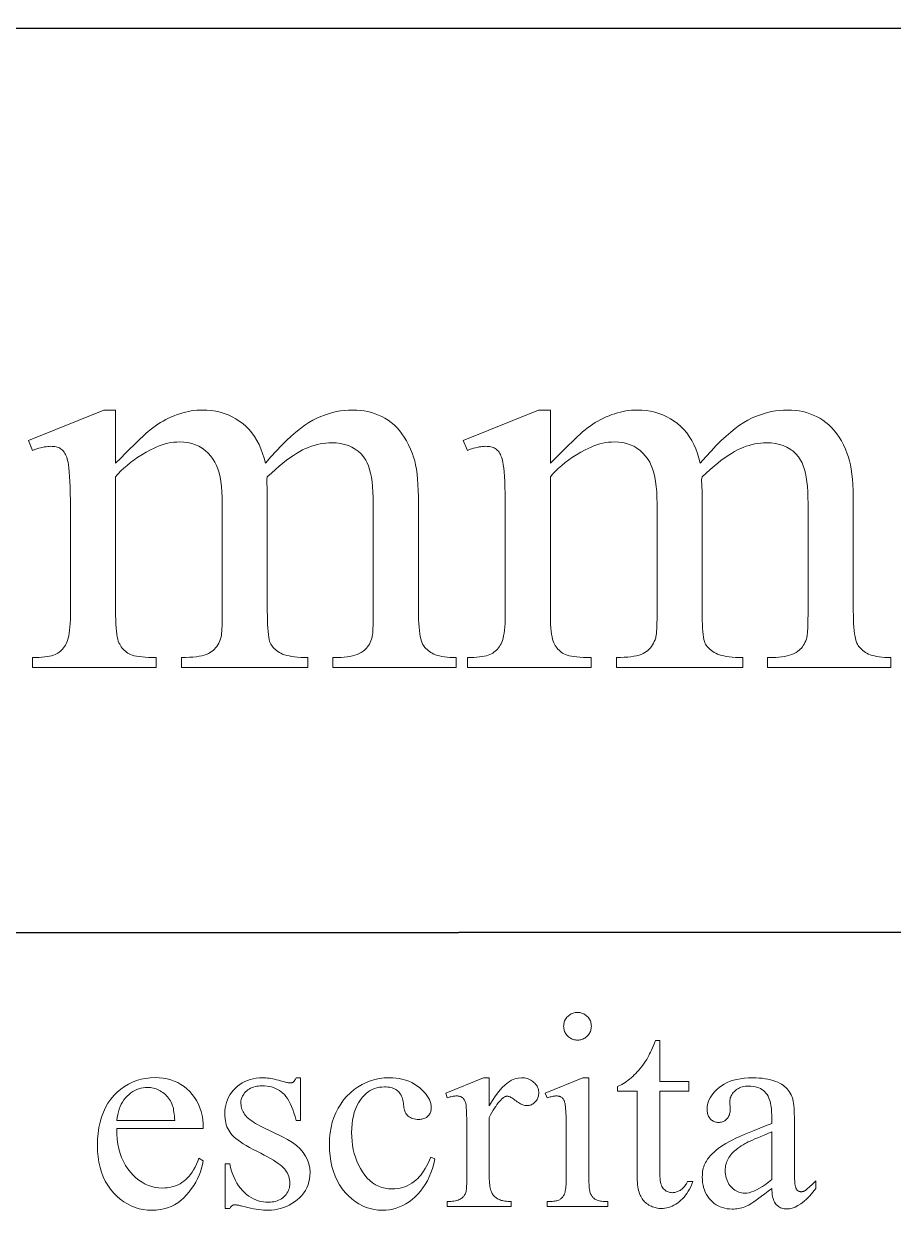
# Model space of a CAD drawing. Extents: x 0 to 297, y 0 to 210.
# Drawn here: x 216.27 to 223.16, y 10.66 to 20.07 of the extents above; entities that cross this region are included whole.
import ezdxf

# ---------------------------------------------------------------- set-up
doc = ezdxf.new("R2010")
doc.units = 0

msp = doc.modelspace()

# ---------------------------------------------------------------- linework, layer by layer
at = {"color": 7, "lineweight": 35}
for p, q in [((162, 20), (286.882111, 20.066713)), ((162, 12.832358), (286.882111, 12.899072))]:
    msp.add_line(p, q, dxfattribs=at)
at = {"color": 7, "lineweight": 13}
for points in [[(216.996445, 16.583092), (217.037933, 16.624512), (217.075867, 16.662256), (217.11026, 16.696321), (217.141098, 16.726711), (217.168396, 16.753424), (217.192139, 16.776459), (217.212341, 16.795818), (217.229004, 16.811499), (217.242111, 16.823503), (217.251663, 16.831831), (217.271286, 16.8479), (217.291199, 16.863235), (217.311432, 16.877836), (217.331955, 16.891701), (217.352783, 16.904829), (217.373917, 16.917223), (217.395355, 16.928881), (217.417084, 16.939804), (217.439133, 16.949991), (217.461472, 16.959444), (217.483948, 16.968075), (217.506378, 16.975796), (217.528763, 16.982609), (217.551102, 16.988514), (217.57341, 16.993511), (217.595657, 16.997599), (217.617874, 17.000778), (217.640045, 17.003048), (217.66217, 17.004412), (217.68425, 17.004866), (217.720947, 17.003784), (217.756592, 17.00054), (217.791199, 16.995132), (217.824768, 16.987562), (217.857285, 16.977829), (217.888779, 16.965933), (217.919235, 16.951874), (217.948654, 16.935652), (217.977036, 16.917267), (218.004364, 16.896719), (218.030304, 16.874115), (218.054459, 16.849566), (218.076843, 16.823071), (218.097458, 16.794628), (218.116302, 16.764238), (218.133362, 16.731903), (218.148666, 16.69762), (218.162186, 16.66139), (218.17392, 16.623215), (218.183899, 16.583092), (218.227753, 16.633219), (218.270233, 16.679775), (218.31134, 16.722765), (218.351044, 16.762184), (218.389374, 16.798035), (218.426315, 16.830317), (218.461884, 16.85903), (218.496048, 16.884174), (218.528839, 16.905748), (218.560242, 16.923756), (218.591049, 16.939167), (218.622025, 16.952955), (218.653168, 16.965122), (218.684479, 16.975666), (218.715973, 16.984589), (218.74765, 16.991888), (218.77948, 16.997566), (218.811493, 17.001621), (218.843674, 17.004055), (218.876038, 17.004866), (218.907257, 17.004055), (218.937775, 17.001621), (218.96756, 16.997566), (218.996643, 16.991888), (219.025009, 16.984589), (219.052658, 16.975666), (219.079605, 16.965122), (219.105835, 16.952955), (219.131348, 16.939167), (219.156143, 16.923756), (219.180069, 16.906506), (219.202988, 16.887201), (219.224884, 16.865843), (219.245773, 16.842428), (219.26564, 16.816959), (219.284485, 16.789436), (219.302322, 16.759859), (219.319138, 16.728226), (219.33493, 16.694538), (219.349716, 16.658794), (219.358765, 16.632277), (219.366852, 16.602905), (219.373993, 16.570677), (219.380173, 16.535595), (219.385406, 16.497656), (219.389694, 16.456863), (219.393021, 16.413216), (219.395401, 16.366711), (219.396835, 16.317352), (219.397308, 16.265141), (219.397308, 15.412941), (219.397583, 15.376906), (219.398438, 15.343207), (219.399841, 15.311845), (219.40181, 15.282818), (219.404327, 15.256127), (219.407425, 15.231772), (219.411087, 15.209754), (219.415298, 15.190071), (219.420074, 15.172725), (219.425415, 15.157714), (219.430115, 15.148337), (219.435547, 15.139242), (219.441711, 15.130428), (219.448608, 15.121896), (219.456238, 15.113644), (219.464615, 15.105673), (219.473724, 15.097984), (219.483566, 15.090576), (219.494141, 15.083449), (219.505447, 15.076603), (219.517868, 15.070233), (219.531754, 15.064534), (219.547104, 15.059505), (219.563934, 15.055147), (219.582245, 15.051459), (219.602005, 15.048442), (219.623245, 15.046095), (219.645966, 15.044418), (219.670135, 15.043413), (219.695786, 15.043077), (219.695786, 14.965212), (218.71814, 14.965212), (218.71814, 15.043077), (218.759232, 15.043077), (218.784195, 15.043575), (218.808029, 15.045068), (218.83075, 15.047555), (218.852325, 15.051038), (218.872787, 15.055514), (218.89212, 15.060987), (218.910339, 15.067454), (218.927429, 15.074916), (218.94339, 15.083373), (218.958221, 15.092825), (218.967896, 15.100158), (218.977005, 15.108312), (218.98555, 15.117289), (218.99353, 15.127087), (219.000946, 15.137707), (219.007797, 15.149148), (219.014099, 15.161412), (219.019836, 15.174499), (219.024994, 15.188406), (219.029602, 15.203135), (219.03125, 15.211852), (219.032715, 15.223294), (219.034012, 15.237461), (219.035141, 15.254354), (219.036102, 15.273972), (219.036865, 15.296315), (219.037476, 15.321383), (219.037903, 15.349177), (219.038177, 15.379696), (219.038254, 15.412941), (219.038254, 16.265141), (219.037674, 16.312162), (219.035919, 16.356329), (219.033005, 16.397642), (219.028915, 16.436098), (219.023651, 16.471701), (219.017242, 16.504448), (219.009644, 16.53434), (219.000885, 16.561377), (218.990952, 16.585558), (218.979858, 16.606884), (218.961975, 16.633186), (218.942047, 16.656719), (218.92009, 16.677483), (218.896103, 16.695478), (218.870087, 16.710705), (218.842041, 16.723164), (218.811951, 16.732855), (218.779831, 16.739775), (218.745682, 16.743929), (218.709488, 16.745312), (218.686554, 16.74474), (218.663589, 16.743019), (218.64061, 16.740154), (218.617615, 16.736141), (218.594589, 16.730984), (218.571533, 16.724678), (218.548462, 16.717226), (218.525375, 16.70863), (218.502274, 16.698885), (218.479141, 16.687994), (218.455505, 16.675547), (218.430908, 16.661131), (218.405334, 16.644747), (218.378769, 16.626394), (218.351257, 16.606073), (218.322754, 16.583784), (218.293289, 16.559526), (218.262848, 16.5333), (218.23143, 16.505108), (218.199036, 16.474945), (218.194702, 16.451153), (218.199036, 16.358147), (218.199036, 15.412941), (218.199265, 15.373814), (218.199951, 15.337757), (218.20108, 15.304772), (218.202667, 15.274858), (218.204712, 15.248016), (218.207214, 15.224246), (218.210159, 15.203547), (218.213562, 15.185919), (218.217438, 15.171362), (218.221741, 15.159877), (218.226685, 15.150089), (218.232437, 15.140626), (218.238968, 15.131488), (218.246323, 15.122674), (218.254456, 15.114184), (218.263397, 15.106019), (218.273148, 15.098179), (218.283691, 15.090662), (218.295044, 15.08347), (218.30719, 15.076603), (218.320618, 15.070233), (218.335815, 15.064534), (218.352798, 15.059505), (218.371552, 15.055147), (218.392075, 15.051459), (218.414383, 15.048442), (218.438446, 15.046095), (218.464294, 15.044418), (218.491913, 15.043413), (218.521317, 15.043077), (218.521317, 14.965212), (217.519867, 14.965212), (217.519867, 15.043077), (217.551727, 15.043468), (217.581512, 15.044635), (217.609253, 15.046581), (217.634949, 15.049307), (217.658569, 15.052811), (217.680145, 15.057094), (217.699661, 15.062155), (217.717133, 15.067995), (217.732544, 15.074614), (217.745895, 15.08201), (217.757843, 15.090187), (217.769043, 15.099141), (217.77948, 15.108874), (217.789154, 15.119387), (217.79808, 15.130677), (217.806244, 15.142746), (217.81366, 15.155594), (217.820313, 15.169221), (217.826202, 15.183626), (217.831329, 15.19881), (217.833389, 15.207569), (217.835236, 15.219141), (217.836853, 15.233524), (217.838257, 15.25072), (217.839447, 15.270727), (217.840424, 15.293547), (217.841171, 15.319178), (217.841721, 15.34762), (217.842041, 15.378875), (217.842148, 15.412941), (217.842148, 16.265141), (217.841431, 16.312227), (217.839294, 16.356588), (217.835724, 16.398226), (217.830734, 16.437138), (217.82431, 16.473324), (217.816452, 16.506783), (217.807175, 16.537519), (217.796463, 16.565529), (217.784332, 16.590815), (217.770767, 16.613373), (217.750977, 16.639675), (217.729675, 16.663208), (217.706863, 16.683971), (217.682526, 16.701967), (217.656677, 16.717194), (217.629318, 16.729652), (217.600433, 16.739344), (217.570053, 16.746265), (217.538147, 16.750418), (217.50473, 16.751801), (217.4814, 16.751175), (217.458099, 16.749292), (217.434845, 16.746157), (217.411636, 16.741766), (217.388474, 16.73612), (217.365356, 16.729221), (217.34227, 16.721066), (217.319244, 16.711657), (217.296249, 16.700994), (217.2733, 16.689075), (217.23822, 16.669804), (217.204773, 16.650057), (217.172974, 16.629833), (217.142822, 16.609135), (217.114319, 16.587959), (217.087463, 16.566307), (217.062241, 16.544182), (217.038666, 16.521578), (217.016724, 16.498499), (216.996445, 16.474945), (216.996445, 15.412941), (216.996704, 15.37537), (216.997528, 15.340526), (216.998871, 15.308406), (217.000763, 15.279012), (217.003204, 15.252342), (217.00618, 15.228398), (217.009689, 15.20718), (217.013748, 15.188687), (217.018341, 15.172919), (217.023483, 15.159877), (217.029144, 15.148489), (217.035339, 15.137685), (217.042038, 15.127465), (217.049255, 15.117829), (217.057007, 15.108777), (217.065262, 15.100309), (217.074051, 15.092425), (217.083344, 15.085125), (217.09317, 15.078409), (217.1035, 15.072277), (217.115204, 15.06673), (217.129074, 15.061766), (217.145126, 15.057385), (217.163376, 15.05359), (217.183807, 15.050378), (217.206421, 15.04775), (217.231216, 15.045706), (217.258194, 15.044246), (217.287369, 15.043369), (217.318726, 15.043077), (217.318726, 14.965212), (216.338898, 14.965212), (216.338898, 15.043077), (216.365341, 15.043369), (216.390121, 15.044246), (216.413269, 15.045706), (216.434769, 15.04775), (216.45462, 15.050378), (216.472839, 15.05359), (216.48941, 15.057385), (216.504333, 15.061766), (216.517609, 15.06673), (216.529251, 15.072277), (216.539795, 15.078464), (216.549835, 15.085341), (216.559357, 15.092912), (216.568359, 15.101174), (216.576828, 15.110129), (216.584793, 15.119776), (216.592224, 15.130115), (216.599152, 15.141146), (216.60556, 15.152868), (216.611435, 15.165284), (216.616776, 15.179246), (216.621552, 15.195608), (216.625778, 15.214372), (216.629425, 15.235537), (216.632523, 15.259102), (216.635056, 15.285068), (216.637024, 15.313435), (216.638428, 15.344202), (216.639282, 15.377371), (216.639557, 15.412941), (216.639557, 16.16997), (216.639359, 16.232977), (216.638779, 16.291355), (216.637802, 16.345104), (216.636444, 16.394224), (216.634689, 16.438715), (216.632553, 16.478579), (216.63002, 16.513813), (216.62709, 16.544418), (216.623779, 16.570396), (216.620087, 16.591743), (216.616882, 16.605576), (216.613342, 16.618521), (216.609451, 16.630579), (216.605209, 16.64175), (216.600616, 16.652037), (216.595688, 16.661434), (216.590408, 16.669945), (216.584793, 16.67757), (216.578827, 16.684307), (216.57251, 16.690157), (216.565781, 16.695295), (216.558578, 16.69989), (216.550903, 16.703947), (216.54274, 16.70746), (216.534119, 16.710436), (216.525009, 16.712868), (216.515427, 16.714762), (216.505371, 16.716112), (216.494827, 16.716925), (216.483826, 16.717194), (216.471466, 16.716869), (216.458649, 16.715897), (216.445343, 16.714275), (216.431564, 16.712004), (216.417313, 16.709084), (216.402588, 16.705515), (216.387375, 16.701298), (216.371704, 16.69643), (216.355545, 16.690914), (216.338898, 16.68475), (216.306458, 16.762617), (216.903442, 17.004866), (216.996445, 17.004866)], [(220.442001, 16.583092), (220.48349, 16.624512), (220.521423, 16.662256), (220.555817, 16.696321), (220.58667, 16.726711), (220.613953, 16.753424), (220.637711, 16.776459), (220.657913, 16.795818), (220.674561, 16.811499), (220.687668, 16.823503), (220.697235, 16.831831), (220.716858, 16.8479), (220.736771, 16.863235), (220.756989, 16.877836), (220.777527, 16.891701), (220.798355, 16.904829), (220.819489, 16.917223), (220.840912, 16.928881), (220.862656, 16.939804), (220.884689, 16.949991), (220.907043, 16.959444), (220.929504, 16.968075), (220.951935, 16.975796), (220.974335, 16.982609), (220.996674, 16.988514), (221.018967, 16.993511), (221.041229, 16.997599), (221.063446, 17.000778), (221.085602, 17.003048), (221.107742, 17.004412), (221.129822, 17.004866), (221.166504, 17.003784), (221.202148, 17.00054), (221.236755, 16.995132), (221.270325, 16.987562), (221.302856, 16.977829), (221.334351, 16.965933), (221.364807, 16.951874), (221.394226, 16.935652), (221.422592, 16.917267), (221.449936, 16.896719), (221.475876, 16.874115), (221.500031, 16.849566), (221.522415, 16.823071), (221.54303, 16.794628), (221.561874, 16.764238), (221.578934, 16.731903), (221.594223, 16.69762), (221.607742, 16.66139), (221.619492, 16.623215), (221.629456, 16.583092), (221.673325, 16.633219), (221.715805, 16.679775), (221.756897, 16.722765), (221.796616, 16.762184), (221.834946, 16.798035), (221.871887, 16.830317), (221.90744, 16.85903), (221.94162, 16.884174), (221.974411, 16.905748), (222.005814, 16.923756), (222.036621, 16.939167), (222.067581, 16.952955), (222.098724, 16.965122), (222.130051, 16.975666), (222.161545, 16.984589), (222.193207, 16.991888), (222.225052, 16.997566), (222.257065, 17.001621), (222.289246, 17.004055), (222.321594, 17.004866), (222.352829, 17.004055), (222.383331, 17.001621), (222.413132, 16.997566), (222.4422, 16.991888), (222.470581, 16.984589), (222.49823, 16.975666), (222.525162, 16.965122), (222.551392, 16.952955), (222.576904, 16.939167), (222.6017, 16.923756), (222.625641, 16.906506), (222.64856, 16.887201), (222.670456, 16.865843), (222.69133, 16.842428), (222.711197, 16.816959), (222.730057, 16.789436), (222.747879, 16.759859), (222.764709, 16.728226), (222.780502, 16.694538), (222.795288, 16.658794), (222.804321, 16.632277), (222.812408, 16.602905), (222.81955, 16.570677), (222.825745, 16.535595), (222.830978, 16.497656), (222.835266, 16.456863), (222.838593, 16.413216), (222.840973, 16.366711), (222.842392, 16.317352), (222.842865, 16.265141), (222.842865, 15.412941), (222.843155, 15.376906), (222.843994, 15.343207), (222.845398, 15.311845), (222.847366, 15.282818), (222.849899, 15.256127), (222.852997, 15.231772), (222.856644, 15.209754), (222.86087, 15.190071), (222.865646, 15.172725), (222.870987, 15.157714), (222.875687, 15.148337), (222.881104, 15.139242), (222.887283, 15.130428), (222.89418, 15.121896), (222.90181, 15.113644), (222.910187, 15.105673), (222.919281, 15.097984), (222.929123, 15.090576), (222.939697, 15.083449), (222.951019, 15.076603), (222.96344, 15.070233), (222.977325, 15.064534), (222.992676, 15.059505), (223.009506, 15.055147), (223.027802, 15.051459), (223.047577, 15.048442), (223.068817, 15.046095), (223.091522, 15.044418), (223.115707, 15.043413), (223.141357, 15.043077), (223.141357, 14.965212), (222.163712, 14.965212), (222.163712, 15.043077), (222.204803, 15.043077), (222.229767, 15.043575), (222.253601, 15.045068), (222.276306, 15.047555), (222.297897, 15.051038), (222.318359, 15.055514), (222.337692, 15.060987), (222.355911, 15.067454), (222.372986, 15.074916), (222.388962, 15.083373), (222.403793, 15.092825), (222.413467, 15.100158), (222.422562, 15.108312), (222.431107, 15.117289), (222.439087, 15.127087), (222.446518, 15.137707), (222.453369, 15.149148), (222.459656, 15.161412), (222.465393, 15.174499), (222.470566, 15.188406), (222.475174, 15.203135), (222.476807, 15.211852), (222.478287, 15.223294), (222.479584, 15.237461), (222.480713, 15.254354), (222.481659, 15.273972), (222.482437, 15.296315), (222.483047, 15.321383), (222.483475, 15.349177), (222.483734, 15.379696), (222.483826, 15.412941), (222.483826, 16.265141), (222.483246, 16.312162), (222.481491, 16.356329), (222.478561, 16.397642), (222.474472, 16.436098), (222.469223, 16.471701), (222.462799, 16.504448), (222.4552, 16.53434), (222.446442, 16.561377), (222.436523, 16.585558), (222.425415, 16.606884), (222.407532, 16.633186), (222.387619, 16.656719), (222.365662, 16.677483), (222.341675, 16.695478), (222.315659, 16.710705), (222.287598, 16.723164), (222.257507, 16.732855), (222.225388, 16.739775), (222.191238, 16.743929), (222.15506, 16.745312), (222.132111, 16.74474), (222.109161, 16.743019), (222.086182, 16.740154), (222.063171, 16.736141), (222.040146, 16.730984), (222.017105, 16.724678), (221.994034, 16.717226), (221.970947, 16.70863), (221.94783, 16.698885), (221.924698, 16.687994), (221.901077, 16.675547), (221.876465, 16.661131), (221.850891, 16.644747), (221.824341, 16.626394), (221.796814, 16.606073), (221.768326, 16.583784), (221.738846, 16.559526), (221.708405, 16.5333), (221.676987, 16.505108), (221.644608, 16.474945), (221.640274, 16.451153), (221.644608, 16.358147), (221.644608, 15.412941), (221.644836, 15.373814), (221.645508, 15.337757), (221.646652, 15.304772), (221.648239, 15.274858), (221.650284, 15.248016), (221.652771, 15.224246), (221.655731, 15.203547), (221.659134, 15.185919), (221.662994, 15.171362), (221.667313, 15.159877), (221.672256, 15.150089), (221.677994, 15.140626), (221.68454, 15.131488), (221.691879, 15.122674), (221.700027, 15.114184), (221.708969, 15.106019), (221.718719, 15.098179), (221.729263, 15.090662), (221.740601, 15.08347), (221.752747, 15.076603), (221.766174, 15.070233), (221.781387, 15.064534), (221.79837, 15.059505), (221.817123, 15.055147), (221.837646, 15.051459), (221.85994, 15.048442), (221.884018, 15.046095), (221.909866, 15.044418), (221.937485, 15.043413), (221.966888, 15.043077), (221.966888, 14.965212), (220.965439, 14.965212), (220.965439, 15.043077), (220.997284, 15.043468), (221.027084, 15.044635), (221.054825, 15.046581), (221.080505, 15.049307), (221.104141, 15.052811), (221.125717, 15.057094), (221.145233, 15.062155), (221.162704, 15.067995), (221.178116, 15.074614), (221.191467, 15.08201), (221.203415, 15.090187), (221.214615, 15.099141), (221.225052, 15.108874), (221.234726, 15.119387), (221.243652, 15.130677), (221.251816, 15.142746), (221.259216, 15.155594), (221.265869, 15.169221), (221.271759, 15.183626), (221.276901, 15.19881), (221.278961, 15.207569), (221.280792, 15.219141), (221.28241, 15.233524), (221.283829, 15.25072), (221.285019, 15.270727), (221.28598, 15.293547), (221.286743, 15.319178), (221.287277, 15.34762), (221.287613, 15.378875), (221.28772, 15.412941), (221.28772, 16.265141), (221.287003, 16.312227), (221.284866, 16.356588), (221.281296, 16.398226), (221.276291, 16.437138), (221.269867, 16.473324), (221.262024, 16.506783), (221.252747, 16.537519), (221.242035, 16.565529), (221.229904, 16.590815), (221.216339, 16.613373), (221.196548, 16.639675), (221.175247, 16.663208), (221.15242, 16.683971), (221.128098, 16.701967), (221.102249, 16.717194), (221.07489, 16.729652), (221.046005, 16.739344), (221.015625, 16.746265), (220.983719, 16.750418), (220.950302, 16.751801), (220.926956, 16.751175), (220.903671, 16.749292), (220.880417, 16.746157), (220.857208, 16.741766), (220.834045, 16.73612), (220.810913, 16.729221), (220.787842, 16.721066), (220.764801, 16.711657), (220.741806, 16.700994), (220.718857, 16.689075), (220.683777, 16.669804), (220.650345, 16.650057), (220.618546, 16.629833), (220.588394, 16.609135), (220.559891, 16.587959), (220.53302, 16.566307), (220.507797, 16.544182), (220.484222, 16.521578), (220.462296, 16.498499), (220.442001, 16.474945), (220.442001, 15.412941), (220.442276, 15.37537), (220.443085, 15.340526), (220.444443, 15.308406), (220.446335, 15.279012), (220.448761, 15.252342), (220.451736, 15.228398), (220.455261, 15.20718), (220.459305, 15.188687), (220.463898, 15.172919), (220.46904, 15.159877), (220.474716, 15.148489), (220.480896, 15.137685), (220.487595, 15.127465), (220.494827, 15.117829), (220.502563, 15.108777), (220.510834, 15.100309), (220.519608, 15.092425), (220.528915, 15.085125), (220.538727, 15.078409), (220.549072, 15.072277), (220.56076, 15.06673), (220.574646, 15.061766), (220.590698, 15.057385), (220.608948, 15.05359), (220.629364, 15.050378), (220.651978, 15.04775), (220.676788, 15.045706), (220.703766, 15.044246), (220.732941, 15.043369), (220.764282, 15.043077), (220.764282, 14.965212), (219.78447, 14.965212), (219.78447, 15.043077), (219.810898, 15.043369), (219.835693, 15.044246), (219.858826, 15.045706), (219.880341, 15.04775), (219.900192, 15.050378), (219.918396, 15.05359), (219.934967, 15.057385), (219.94989, 15.061766), (219.963181, 15.06673), (219.974808, 15.072277), (219.985367, 15.078464), (219.995407, 15.085341), (220.004913, 15.092912), (220.013916, 15.101174), (220.0224, 15.110129), (220.03035, 15.119776), (220.037796, 15.130115), (220.044724, 15.141146), (220.051117, 15.152868), (220.057007, 15.165284), (220.062347, 15.179246), (220.067123, 15.195608), (220.07135, 15.214372), (220.074997, 15.235537), (220.078094, 15.259102), (220.080627, 15.285068), (220.082596, 15.313435), (220.084, 15.344202), (220.084839, 15.377371), (220.085114, 15.412941), (220.085114, 16.16997), (220.08493, 16.232977), (220.084335, 16.291355), (220.083374, 16.345104), (220.082001, 16.394224), (220.080261, 16.438715), (220.07811, 16.478579), (220.075577, 16.513813), (220.072662, 16.544418), (220.069351, 16.570396), (220.065659, 16.591743), (220.062454, 16.605576), (220.058899, 16.618521), (220.055008, 16.630579), (220.050781, 16.64175), (220.046188, 16.652037), (220.04126, 16.661434), (220.03598, 16.669945), (220.03035, 16.67757), (220.024384, 16.684307), (220.018066, 16.690157), (220.011337, 16.695295), (220.004135, 16.69989), (219.99646, 16.703947), (219.988312, 16.70746), (219.979675, 16.710436), (219.970566, 16.712868), (219.960999, 16.714762), (219.950928, 16.716112), (219.940399, 16.716925), (219.929382, 16.717194), (219.917038, 16.716869), (219.904205, 16.715897), (219.890915, 16.714275), (219.877136, 16.712004), (219.862885, 16.709084), (219.848145, 16.705515), (219.832947, 16.701298), (219.817261, 16.69643), (219.801102, 16.690914), (219.78447, 16.68475), (219.752029, 16.762617), (220.348999, 17.004866), (220.442001, 17.004866)], [(220.657623, 12.229917), (220.666565, 12.229597), (220.675247, 12.228641), (220.683655, 12.227045), (220.691788, 12.224813), (220.699661, 12.221941), (220.70726, 12.218431), (220.714584, 12.214284), (220.721634, 12.209498), (220.728424, 12.204075), (220.73494, 12.198013), (220.740997, 12.191498), (220.746429, 12.184711), (220.751221, 12.177654), (220.755356, 12.170328), (220.758865, 12.16273), (220.761749, 12.154862), (220.763977, 12.146725), (220.765564, 12.138316), (220.766525, 12.129637), (220.766846, 12.120688), (220.766525, 12.111733), (220.765564, 12.103039), (220.763977, 12.094603), (220.761749, 12.086428), (220.758865, 12.07851), (220.755356, 12.070854), (220.751221, 12.063457), (220.746429, 12.056319), (220.740997, 12.04944), (220.73494, 12.042822), (220.728424, 12.036658), (220.721634, 12.031142), (220.714584, 12.026276), (220.70726, 12.022058), (220.699661, 12.018489), (220.691788, 12.01557), (220.683655, 12.013298), (220.675247, 12.011676), (220.666565, 12.010702), (220.657623, 12.010378), (220.648666, 12.010702), (220.639969, 12.011676), (220.631531, 12.013298), (220.623352, 12.01557), (220.615448, 12.018489), (220.607788, 12.022058), (220.600388, 12.026276), (220.593246, 12.031142), (220.586365, 12.036658), (220.579742, 12.042822), (220.573578, 12.04944), (220.568069, 12.056319), (220.563202, 12.063457), (220.55899, 12.070854), (220.55542, 12.07851), (220.55249, 12.086428), (220.550232, 12.094603), (220.548599, 12.103039), (220.547638, 12.111733), (220.547302, 12.120688), (220.547623, 12.129637), (220.548584, 12.138316), (220.550171, 12.146725), (220.552414, 12.154862), (220.555283, 12.16273), (220.558792, 12.170328), (220.562943, 12.177654), (220.567719, 12.184711), (220.573151, 12.191498), (220.579208, 12.198013), (220.585739, 12.204075), (220.59256, 12.209498), (220.59967, 12.214284), (220.607071, 12.218431), (220.614761, 12.221941), (220.622757, 12.224813), (220.631027, 12.227045), (220.639603, 12.228641), (220.648468, 12.229597)], [(221.308655, 12.008215), (221.308655, 11.682693), (221.5401, 11.682693), (221.5401, 11.60699), (221.308655, 11.60699), (221.308655, 10.964596), (221.308929, 10.945973), (221.309769, 10.928604), (221.311142, 10.912491), (221.31308, 10.897632), (221.315552, 10.884027), (221.318588, 10.871675), (221.322174, 10.86058), (221.326309, 10.850739), (221.330994, 10.842152), (221.336243, 10.83482), (221.341919, 10.828449), (221.3479, 10.82275), (221.354202, 10.817721), (221.360809, 10.813363), (221.367737, 10.809675), (221.374969, 10.806658), (221.382538, 10.804311), (221.390396, 10.802635), (221.39859, 10.801629), (221.407074, 10.801293), (221.414185, 10.801516), (221.421265, 10.80218), (221.428299, 10.803289), (221.435272, 10.804841), (221.44223, 10.806836), (221.449127, 10.809275), (221.455978, 10.812157), (221.462799, 10.815483), (221.469574, 10.819252), (221.476288, 10.823464), (221.482849, 10.828109), (221.48909, 10.833176), (221.495041, 10.838664), (221.500687, 10.844574), (221.506027, 10.850906), (221.511078, 10.85766), (221.515808, 10.864836), (221.520233, 10.872433), (221.524368, 10.880452), (221.528198, 10.888893), (221.570374, 10.888893), (221.5625, 10.86822), (221.553986, 10.848598), (221.544846, 10.830023), (221.53508, 10.812498), (221.524689, 10.796021), (221.513672, 10.780595), (221.502014, 10.766216), (221.489746, 10.752887), (221.476837, 10.740607), (221.463318, 10.729376), (221.449432, 10.719205), (221.435455, 10.710104), (221.421387, 10.702074), (221.407257, 10.695115), (221.393021, 10.689226), (221.378693, 10.684408), (221.364288, 10.680661), (221.349792, 10.677984), (221.33522, 10.676378), (221.320557, 10.675843), (221.310638, 10.676119), (221.300751, 10.676947), (221.290894, 10.678325), (221.281097, 10.680256), (221.271347, 10.682737), (221.261642, 10.685771), (221.251968, 10.689356), (221.24234, 10.693493), (221.232758, 10.698181), (221.223221, 10.703421), (221.213959, 10.709174), (221.205185, 10.715404), (221.196915, 10.722109), (221.189148, 10.729289), (221.181854, 10.736946), (221.175079, 10.745079), (221.168793, 10.753688), (221.16301, 10.762772), (221.157715, 10.772332), (221.152924, 10.782368), (221.148621, 10.793199), (221.14476, 10.805143), (221.141342, 10.818203), (221.138397, 10.832376), (221.135895, 10.847662), (221.13385, 10.864062), (221.132263, 10.881577), (221.131134, 10.900205), (221.130447, 10.919948), (221.130219, 10.940804), (221.130219, 11.60699), (220.973404, 11.60699), (220.973404, 11.642678), (220.985321, 11.647766), (220.997314, 11.653515), (221.009338, 11.659922), (221.021423, 11.666989), (221.033569, 11.674717), (221.045746, 11.683104), (221.058014, 11.69215), (221.070313, 11.701857), (221.082657, 11.712222), (221.095062, 11.723248), (221.107376, 11.734814), (221.1194, 11.746802), (221.131165, 11.759212), (221.142654, 11.772043), (221.15387, 11.785297), (221.164825, 11.798972), (221.175507, 11.813069), (221.185913, 11.827588), (221.196045, 11.842528), (221.205917, 11.857891), (221.21109, 11.866791), (221.216644, 11.877054), (221.222595, 11.88868), (221.228943, 11.901669), (221.235657, 11.916019), (221.242783, 11.931734), (221.250275, 11.94881), (221.258179, 11.967249), (221.266464, 11.987051), (221.275131, 12.008215)], [(217.006577, 11.309585), (217.007446, 11.266413), (217.010513, 11.225143), (217.015747, 11.185779), (217.023178, 11.148316), (217.032806, 11.112758), (217.044601, 11.079102), (217.058578, 11.04735), (217.074738, 11.017502), (217.093109, 10.989556), (217.113632, 10.963514), (217.135651, 10.939679), (217.158417, 10.918352), (217.181931, 10.899534), (217.206207, 10.883226), (217.231247, 10.869427), (217.25705, 10.858136), (217.283585, 10.849355), (217.310898, 10.843081), (217.338959, 10.839318), (217.367783, 10.838064), (217.386993, 10.838599), (217.405701, 10.840205), (217.423889, 10.842882), (217.441589, 10.846629), (217.458771, 10.851447), (217.475433, 10.857336), (217.491592, 10.864295), (217.507248, 10.872325), (217.5224, 10.881425), (217.537033, 10.891597), (217.551178, 10.903066), (217.564865, 10.916059), (217.578094, 10.930578), (217.590851, 10.946622), (217.603134, 10.96419), (217.61496, 10.983284), (217.626328, 11.003901), (217.637222, 11.026045), (217.647644, 11.049713), (217.657623, 11.074905), (217.691147, 11.053276), (217.68573, 11.02391), (217.678589, 10.995071), (217.669724, 10.966764), (217.659134, 10.938987), (217.646805, 10.911739), (217.632751, 10.885021), (217.616943, 10.858833), (217.599426, 10.833176), (217.580185, 10.808047), (217.559204, 10.783449), (217.536804, 10.760333), (217.513306, 10.73965), (217.488708, 10.7214), (217.462997, 10.705584), (217.436188, 10.692201), (217.408279, 10.681251), (217.379257, 10.672734), (217.349136, 10.666651), (217.317917, 10.663001), (217.285583, 10.661784), (217.250427, 10.663174), (217.216263, 10.667343), (217.183151, 10.674292), (217.151062, 10.684019), (217.119995, 10.696527), (217.089951, 10.711813), (217.060944, 10.729878), (217.032959, 10.750724), (217.006012, 10.774349), (216.980072, 10.800753), (216.955933, 10.829504), (216.934326, 10.860169), (216.915268, 10.892748), (216.898743, 10.927242), (216.884766, 10.96365), (216.873337, 11.001971), (216.864441, 11.042208), (216.858093, 11.084358), (216.854279, 11.128423), (216.852997, 11.174401), (216.854309, 11.224111), (216.858215, 11.271583), (216.864731, 11.316814), (216.873856, 11.359809), (216.88559, 11.400564), (216.899918, 11.43908), (216.916855, 11.475358), (216.936401, 11.509398), (216.958557, 11.541198), (216.983322, 11.570761), (217.01004, 11.597781), (217.038116, 11.621957), (217.067505, 11.643289), (217.098206, 11.661777), (217.130264, 11.677421), (217.163635, 11.69022), (217.198364, 11.700174), (217.23439, 11.707285), (217.271759, 11.711552), (217.310455, 11.712974), (217.34317, 11.711876), (217.374695, 11.708583), (217.405029, 11.703094), (217.434189, 11.695411), (217.462143, 11.685532), (217.488907, 11.673457), (217.514481, 11.659186), (217.538879, 11.642721), (217.562073, 11.624061), (217.584076, 11.603205), (217.604416, 11.58051), (217.62262, 11.556334), (217.638672, 11.530676), (217.652603, 11.503536), (217.664368, 11.474915), (217.674011, 11.444812), (217.681503, 11.413228), (217.686859, 11.380162), (217.690079, 11.345614), (217.691147, 11.309585)], [(218.463318, 11.711892), (218.463318, 11.374474), (218.427628, 11.374474), (218.419174, 11.405252), (218.410248, 11.433997), (218.400879, 11.46071), (218.391022, 11.485389), (218.380707, 11.508035), (218.369934, 11.528647), (218.358704, 11.547228), (218.346985, 11.563774), (218.334808, 11.578287), (218.322174, 11.590768), (218.30896, 11.601658), (218.295029, 11.611402), (218.280411, 11.62), (218.265076, 11.627451), (218.249054, 11.633756), (218.2323, 11.638914), (218.214874, 11.642927), (218.196732, 11.645793), (218.177887, 11.647512), (218.15834, 11.648086), (218.143494, 11.647685), (218.129227, 11.646484), (218.11554, 11.644484), (218.102448, 11.641684), (218.089935, 11.638082), (218.078003, 11.63368), (218.066666, 11.628478), (218.055908, 11.622477), (218.045731, 11.615674), (218.036133, 11.608071), (218.027298, 11.599981), (218.019394, 11.591719), (218.012421, 11.583283), (218.006378, 11.574676), (218.001251, 11.565893), (217.99707, 11.556939), (217.99382, 11.547812), (217.991486, 11.53851), (217.990097, 11.529037), (217.989624, 11.51939), (217.989975, 11.507451), (217.991013, 11.495857), (217.992737, 11.484611), (217.995163, 11.473709), (217.998276, 11.463154), (218.00209, 11.452945), (218.006592, 11.443082), (218.01178, 11.433565), (218.01767, 11.424394), (218.024231, 11.415569), (218.031631, 11.406647), (218.040421, 11.397616), (218.050583, 11.388478), (218.062134, 11.379231), (218.075073, 11.369877), (218.089386, 11.360415), (218.105087, 11.350843), (218.122177, 11.341164), (218.14064, 11.331377), (218.160492, 11.321482), (218.31839, 11.244697), (218.360107, 11.222603), (218.39743, 11.199145), (218.430359, 11.174326), (218.458893, 11.148143), (218.483047, 11.120598), (218.502808, 11.09169), (218.518173, 11.061419), (218.529144, 11.029787), (218.535736, 10.996791), (218.537933, 10.962433), (218.536911, 10.935921), (218.533844, 10.910458), (218.528732, 10.886044), (218.521576, 10.862679), (218.51239, 10.840362), (218.501144, 10.819095), (218.487854, 10.798877), (218.472534, 10.779708), (218.455154, 10.761587), (218.43573, 10.744516), (218.415054, 10.728797), (218.39389, 10.714733), (218.372223, 10.702323), (218.350082, 10.691567), (218.327454, 10.682467), (218.304337, 10.675021), (218.280731, 10.66923), (218.256638, 10.665093), (218.232071, 10.662611), (218.207001, 10.661784), (218.188568, 10.662108), (218.169632, 10.663082), (218.150162, 10.664704), (218.130173, 10.666975), (218.10968, 10.669895), (218.088654, 10.673464), (218.067108, 10.677682), (218.045044, 10.682549), (218.022461, 10.688064), (217.999359, 10.694228), (217.992355, 10.696283), (217.985611, 10.698121), (217.979126, 10.699743), (217.972885, 10.70115), (217.966919, 10.702339), (217.961212, 10.703313), (217.95575, 10.704069), (217.950562, 10.70461), (217.945633, 10.704935), (217.940964, 10.705043), (217.936096, 10.704762), (217.931442, 10.703918), (217.927017, 10.702512), (217.922791, 10.700544), (217.918793, 10.698013), (217.915009, 10.694921), (217.911438, 10.691265), (217.908081, 10.687047), (217.904953, 10.682267), (217.902039, 10.676925), (217.866333, 10.676925), (217.866333, 11.030565), (217.902039, 11.030565), (217.90863, 11.001031), (217.916351, 10.972988), (217.925171, 10.946438), (217.935074, 10.92138), (217.946106, 10.897815), (217.958221, 10.875742), (217.971451, 10.855162), (217.985779, 10.836074), (218.001221, 10.818479), (218.017746, 10.802375), (218.035034, 10.787786), (218.052734, 10.774733), (218.070862, 10.763215), (218.089386, 10.753233), (218.108322, 10.744787), (218.12767, 10.737876), (218.14743, 10.732501), (218.167603, 10.728662), (218.188171, 10.726358), (218.209167, 10.725591), (218.223816, 10.726028), (218.237915, 10.727343), (218.251465, 10.729533), (218.26445, 10.732598), (218.276886, 10.736541), (218.288788, 10.741359), (218.300125, 10.747052), (218.310913, 10.753623), (218.321152, 10.761068), (218.330841, 10.76939), (218.339767, 10.778329), (218.347763, 10.787624), (218.354828, 10.797276), (218.360931, 10.807285), (218.366119, 10.817651), (218.370346, 10.828374), (218.373642, 10.839454), (218.375992, 10.85089), (218.377411, 10.862683), (218.377869, 10.874834), (218.37735, 10.889521), (218.375778, 10.90373), (218.373154, 10.917465), (218.369476, 10.930724), (218.364761, 10.943507), (218.358994, 10.955814), (218.352173, 10.967646), (218.344299, 10.979001), (218.335388, 10.989881), (218.325424, 11.000284), (218.313889, 11.01072), (218.300262, 11.021698), (218.284561, 11.033216), (218.266769, 11.045274), (218.246887, 11.057873), (218.224915, 11.071012), (218.200867, 11.084693), (218.174713, 11.098914), (218.146484, 11.113677), (218.116165, 11.12898), (218.085876, 11.144402), (218.05777, 11.15952), (218.031799, 11.174336), (218.008011, 11.188849), (217.986389, 11.20306), (217.966919, 11.216968), (217.949615, 11.230573), (217.934479, 11.243875), (217.921494, 11.256874), (217.910675, 11.26957), (217.901428, 11.282224), (217.893158, 11.295526), (217.885864, 11.309477), (217.879532, 11.324077), (217.874176, 11.339326), (217.869797, 11.355223), (217.866394, 11.37177), (217.863968, 11.388965), (217.862503, 11.406809), (217.862015, 11.425303), (217.862854, 11.449344), (217.865372, 11.472585), (217.869568, 11.495025), (217.875427, 11.516665), (217.882965, 11.537505), (217.892181, 11.557545), (217.903076, 11.576784), (217.915649, 11.595223), (217.929901, 11.612862), (217.945831, 11.629701), (217.963074, 11.645317), (217.981323, 11.659289), (218.000549, 11.671618), (218.020752, 11.682303), (218.041946, 11.691344), (218.064117, 11.698742), (218.08728, 11.704494), (218.11142, 11.708605), (218.136551, 11.71107), (218.162659, 11.711892), (218.174591, 11.711643), (218.187012, 11.710897), (218.199936, 11.709654), (218.213364, 11.707912), (218.22728, 11.705673), (218.241699, 11.702938), (218.256607, 11.699704), (218.272018, 11.695972), (218.287933, 11.691744), (218.304337, 11.687018), (218.315002, 11.683936), (218.324921, 11.681178), (218.334122, 11.678745), (218.342575, 11.676636), (218.350296, 11.674851), (218.357285, 11.673391), (218.363525, 11.672256), (218.369049, 11.671445), (218.37384, 11.670959), (218.377869, 11.670796), (218.381256, 11.670872), (218.384491, 11.671099), (218.387573, 11.671477), (218.390503, 11.672008), (218.39328, 11.672688), (218.39592, 11.673522), (218.398392, 11.674505), (218.400726, 11.675641), (218.402893, 11.676929), (218.404907, 11.678367), (218.406891, 11.680064), (218.408936, 11.68213), (218.411041, 11.684564), (218.413223, 11.687365), (218.415466, 11.690533), (218.417755, 11.69407), (218.420135, 11.697973), (218.422562, 11.702246), (218.425064, 11.706885), (218.427628, 11.711892)], [(219.526398, 11.068417), (219.517624, 11.03017), (219.507324, 10.993731), (219.495483, 10.959097), (219.482101, 10.926269), (219.467194, 10.895247), (219.450745, 10.866031), (219.432755, 10.838621), (219.413239, 10.813017), (219.392181, 10.789219), (219.369583, 10.767227), (219.345978, 10.747193), (219.321869, 10.729268), (219.297272, 10.713451), (219.272171, 10.699743), (219.246567, 10.688145), (219.220474, 10.678655), (219.193878, 10.671274), (219.166794, 10.666001), (219.139191, 10.662839), (219.111115, 10.661784), (219.077805, 10.6632), (219.045364, 10.667451), (219.013779, 10.674535), (218.983063, 10.684452), (218.953217, 10.697203), (218.92424, 10.712787), (218.896118, 10.731204), (218.868866, 10.752455), (218.842484, 10.776539), (218.816956, 10.803456), (218.793121, 10.832787), (218.77179, 10.864105), (218.752975, 10.897415), (218.736664, 10.932714), (218.72287, 10.970003), (218.711578, 11.009282), (218.702789, 11.050551), (218.696518, 11.09381), (218.692749, 11.139059), (218.691498, 11.186297), (218.692902, 11.232141), (218.697067, 11.276233), (218.70401, 11.318572), (218.713745, 11.359159), (218.726242, 11.397995), (218.741531, 11.435079), (218.759598, 11.47041), (218.780441, 11.50399), (218.804077, 11.535818), (218.830475, 11.565893), (218.858826, 11.593634), (218.88829, 11.618453), (218.918869, 11.640353), (218.950562, 11.659332), (218.983368, 11.675392), (219.017288, 11.688533), (219.052322, 11.698752), (219.08847, 11.706052), (219.125732, 11.710432), (219.164108, 11.711892), (219.19278, 11.711119), (219.220428, 11.708799), (219.24704, 11.704933), (219.272598, 11.69952), (219.297119, 11.692561), (219.320618, 11.684055), (219.343063, 11.674003), (219.364487, 11.662404), (219.384857, 11.649259), (219.40419, 11.634567), (219.422073, 11.619042), (219.438065, 11.603399), (219.452179, 11.587637), (219.464417, 11.571755), (219.474762, 11.555755), (219.483215, 11.539636), (219.489807, 11.523397), (219.494507, 11.50704), (219.497345, 11.490563), (219.498276, 11.473969), (219.498016, 11.465906), (219.497223, 11.458158), (219.495895, 11.450723), (219.494034, 11.443601), (219.491653, 11.436793), (219.488739, 11.430299), (219.485291, 11.424118), (219.481323, 11.418251), (219.476822, 11.412698), (219.471786, 11.407458), (219.466278, 11.40263), (219.460342, 11.398309), (219.453995, 11.394497), (219.44722, 11.391192), (219.440018, 11.388397), (219.432404, 11.38611), (219.424347, 11.384331), (219.415894, 11.38306), (219.407013, 11.382298), (219.397705, 11.382044), (219.385254, 11.382455), (219.373428, 11.383687), (219.362244, 11.385742), (219.351685, 11.388618), (219.341736, 11.392318), (219.332428, 11.396838), (219.323746, 11.402181), (219.315689, 11.408345), (219.308258, 11.415331), (219.301453, 11.42314), (219.297897, 11.428093), (219.294601, 11.433867), (219.291534, 11.440465), (219.288727, 11.447884), (219.286179, 11.456124), (219.283875, 11.465187), (219.281799, 11.475072), (219.279999, 11.485778), (219.278442, 11.497307), (219.277115, 11.509657), (219.275604, 11.522116), (219.273468, 11.533969), (219.270676, 11.545216), (219.267258, 11.555858), (219.263199, 11.565893), (219.258499, 11.575324), (219.253159, 11.584148), (219.247192, 11.592368), (219.24057, 11.599981), (219.233322, 11.60699), (219.225464, 11.613153), (219.21701, 11.61867), (219.207977, 11.623536), (219.198364, 11.627754), (219.188171, 11.631323), (219.177383, 11.634243), (219.166016, 11.636514), (219.154068, 11.638136), (219.141541, 11.63911), (219.128418, 11.639434), (219.107208, 11.638634), (219.086853, 11.636232), (219.067322, 11.632231), (219.048645, 11.626629), (219.030823, 11.619427), (219.013824, 11.610623), (218.997681, 11.60022), (218.982376, 11.588215), (218.967911, 11.57461), (218.9543, 11.559404), (218.937653, 11.537527), (218.92276, 11.514286), (218.909622, 11.489682), (218.898239, 11.463717), (218.888596, 11.436387), (218.880722, 11.407696), (218.874588, 11.377642), (218.870209, 11.346226), (218.867584, 11.313446), (218.866699, 11.279304), (218.867569, 11.244248), (218.870178, 11.210025), (218.874542, 11.176635), (218.88063, 11.144076), (218.888458, 11.112351), (218.898041, 11.08146), (218.909363, 11.0514), (218.922424, 11.022173), (218.937225, 10.993779), (218.953766, 10.966218), (218.971786, 10.940431), (218.991028, 10.917357), (219.011505, 10.896998), (219.033188, 10.879354), (219.056091, 10.864425), (219.080231, 10.852209), (219.105591, 10.842709), (219.132156, 10.835922), (219.159958, 10.831851), (219.18898, 10.830494), (219.209961, 10.831218), (219.230499, 10.833392), (219.250626, 10.837015), (219.270309, 10.842087), (219.289551, 10.848608), (219.30838, 10.856579), (219.326752, 10.865998), (219.344711, 10.876867), (219.362228, 10.889185), (219.379318, 10.902952), (219.391174, 10.913713), (219.402985, 10.926096), (219.414719, 10.940101), (219.426392, 10.955728), (219.437988, 10.972978), (219.449524, 10.991849), (219.460999, 11.012342), (219.472412, 11.034459), (219.483765, 11.058197), (219.495041, 11.083558)], [(219.957901, 11.711892), (219.957901, 11.489109), (219.982849, 11.531438), (220.007904, 11.569311), (220.033112, 11.602729), (220.058441, 11.63169), (220.083893, 11.656197), (220.109482, 11.676247), (220.135208, 11.691842), (220.161041, 11.702981), (220.187027, 11.709664), (220.213135, 11.711892), (220.224823, 11.71153), (220.236099, 11.710443), (220.246979, 11.708632), (220.257431, 11.706096), (220.267471, 11.702835), (220.277115, 11.69885), (220.286346, 11.694139), (220.295151, 11.688705), (220.303558, 11.682547), (220.311554, 11.675663), (220.318939, 11.668303), (220.325562, 11.660717), (220.331406, 11.652904), (220.336456, 11.644862), (220.340744, 11.636595), (220.344254, 11.628099), (220.346985, 11.619378), (220.348923, 11.610429), (220.350098, 11.601253), (220.350479, 11.591849), (220.350189, 11.583543), (220.34935, 11.575497), (220.347946, 11.567711), (220.345978, 11.560184), (220.343445, 11.552916), (220.340363, 11.545908), (220.3367, 11.53916), (220.332489, 11.532671), (220.327698, 11.526442), (220.322357, 11.520472), (220.31662, 11.514924), (220.310684, 11.50996), (220.30452, 11.50558), (220.298141, 11.501784), (220.291534, 11.498572), (220.284729, 11.495944), (220.277695, 11.4939), (220.270447, 11.49244), (220.262985, 11.491564), (220.25531, 11.491272), (220.24765, 11.491645), (220.239807, 11.492764), (220.231766, 11.49463), (220.223557, 11.497242), (220.215164, 11.5006), (220.206573, 11.504704), (220.197815, 11.509554), (220.188858, 11.515151), (220.179733, 11.521494), (220.17041, 11.528583), (220.161255, 11.535672), (220.152573, 11.542015), (220.144379, 11.547611), (220.136673, 11.552462), (220.129456, 11.556566), (220.122711, 11.559924), (220.11647, 11.562535), (220.110718, 11.564402), (220.105438, 11.56552), (220.100662, 11.565893), (220.096741, 11.565678), (220.092743, 11.565028), (220.088684, 11.563947), (220.084564, 11.562433), (220.080383, 11.560486), (220.076141, 11.558107), (220.071808, 11.555295), (220.067444, 11.552051), (220.062988, 11.548374), (220.058487, 11.544264), (220.048706, 11.534823), (220.038879, 11.524236), (220.028992, 11.512502), (220.019028, 11.499621), (220.009003, 11.485595), (219.998917, 11.470421), (219.98877, 11.454102), (219.978546, 11.436636), (219.968262, 11.418024), (219.957901, 11.398266), (219.957901, 10.9235), (219.958115, 10.907462), (219.958725, 10.892224), (219.959747, 10.877787), (219.961197, 10.864149), (219.963043, 10.851312), (219.965302, 10.839275), (219.967972, 10.828038), (219.971054, 10.817602), (219.974548, 10.807966), (219.978455, 10.79913), (219.981476, 10.793388), (219.98494, 10.78784), (219.988831, 10.782487), (219.993164, 10.777328), (219.997925, 10.772365), (220.003113, 10.767595), (220.008728, 10.763021), (220.014801, 10.75864), (220.021286, 10.754456), (220.028198, 10.750464), (220.035645, 10.746766), (220.043732, 10.743457), (220.052429, 10.740537), (220.061768, 10.738007), (220.071732, 10.735865), (220.082321, 10.734113), (220.093536, 10.73275), (220.105377, 10.731777), (220.117844, 10.731193), (220.130936, 10.730998), (220.130936, 10.692065), (219.623734, 10.692065), (219.623734, 10.730998), (219.638489, 10.731236), (219.652451, 10.73195), (219.665649, 10.733139), (219.67807, 10.734805), (219.689697, 10.736946), (219.700562, 10.739563), (219.710632, 10.742657), (219.71994, 10.746225), (219.728455, 10.75027), (219.736206, 10.75479), (219.741455, 10.758457), (219.746368, 10.762534), (219.750961, 10.767022), (219.755234, 10.771921), (219.759186, 10.777231), (219.762817, 10.782952), (219.766113, 10.789084), (219.769073, 10.795627), (219.771729, 10.802581), (219.774048, 10.809945), (219.775085, 10.814304), (219.776001, 10.820024), (219.77681, 10.827108), (219.777512, 10.835555), (219.778107, 10.845364), (219.778595, 10.856535), (219.778976, 10.869069), (219.779251, 10.882966), (219.779404, 10.898226), (219.779465, 10.914848), (219.779465, 11.29877), (219.779388, 11.331977), (219.779175, 11.362383), (219.778824, 11.389987), (219.778336, 11.41479), (219.77771, 11.436793), (219.776932, 11.455995), (219.776016, 11.472395), (219.774963, 11.485994), (219.773773, 11.496793), (219.77243, 11.50479), (219.770905, 11.511209), (219.76915, 11.517271), (219.767151, 11.522976), (219.764908, 11.528323), (219.762421, 11.533315), (219.759705, 11.537949), (219.75676, 11.542226), (219.753571, 11.546146), (219.750153, 11.549709), (219.746475, 11.552916), (219.742599, 11.555793), (219.738541, 11.558367), (219.734299, 11.560637), (219.729858, 11.562606), (219.72525, 11.564271), (219.720459, 11.565634), (219.715485, 11.566694), (219.710312, 11.567451), (219.704956, 11.567905), (219.699432, 11.568056), (219.692642, 11.567894), (219.685684, 11.567408), (219.678543, 11.566597), (219.671234, 11.565461), (219.663742, 11.564001), (219.656097, 11.562217), (219.648254, 11.560108), (219.640259, 11.557674), (219.63208, 11.554916), (219.623734, 11.551834), (219.612915, 11.590768), (219.912476, 11.711892)], [(220.747375, 11.711892), (220.747375, 10.91593), (220.747513, 10.89795), (220.747925, 10.881214), (220.748596, 10.865723), (220.749542, 10.851474), (220.750763, 10.83847), (220.752243, 10.826709), (220.753998, 10.816191), (220.756027, 10.806917), (220.758331, 10.798887), (220.760895, 10.792101), (220.763733, 10.786094), (220.766815, 10.780399), (220.770172, 10.77502), (220.773788, 10.769953), (220.777664, 10.7652), (220.781799, 10.76076), (220.786179, 10.756635), (220.790833, 10.752822), (220.795746, 10.749324), (220.800903, 10.746139), (220.806641, 10.743262), (220.813263, 10.740688), (220.820755, 10.738417), (220.829117, 10.736449), (220.838348, 10.734783), (220.84848, 10.73342), (220.859467, 10.732361), (220.871338, 10.731604), (220.884079, 10.73115), (220.897705, 10.730998), (220.897705, 10.692065), (220.416443, 10.692065), (220.416443, 10.730998), (220.430466, 10.731139), (220.443527, 10.731561), (220.455643, 10.732264), (220.466797, 10.733248), (220.47702, 10.734513), (220.486267, 10.736059), (220.494568, 10.737887), (220.501923, 10.739996), (220.508331, 10.742386), (220.513779, 10.745057), (220.518646, 10.748053), (220.523315, 10.751416), (220.527786, 10.755147), (220.532043, 10.759246), (220.536087, 10.763713), (220.539932, 10.768547), (220.543579, 10.773748), (220.546997, 10.779318), (220.550232, 10.785255), (220.553253, 10.79156), (220.55603, 10.798644), (220.558502, 10.806917), (220.560699, 10.816381), (220.562592, 10.827033), (220.564209, 10.838875), (220.565521, 10.851907), (220.566544, 10.866128), (220.567276, 10.881539), (220.567703, 10.89814), (220.567856, 10.91593), (220.567856, 11.297688), (220.567749, 11.328781), (220.567474, 11.357602), (220.566986, 11.384152), (220.566299, 11.408431), (220.56543, 11.430439), (220.564362, 11.450176), (220.56308, 11.467642), (220.561615, 11.482837), (220.559967, 11.49576), (220.558121, 11.506413), (220.556519, 11.513124), (220.554749, 11.519412), (220.552795, 11.525279), (220.55069, 11.530725), (220.548386, 11.535748), (220.545929, 11.540349), (220.543289, 11.544529), (220.540466, 11.548287), (220.537491, 11.551623), (220.534332, 11.554538), (220.530975, 11.557107), (220.527359, 11.559404), (220.523529, 11.561433), (220.51944, 11.56319), (220.515137, 11.564677), (220.510574, 11.565893), (220.505783, 11.56684), (220.500763, 11.567515), (220.495499, 11.567922), (220.48999, 11.568056), (220.483795, 11.567894), (220.477356, 11.567408), (220.470657, 11.566597), (220.463684, 11.565461), (220.456467, 11.564001), (220.448975, 11.562217), (220.441238, 11.560108), (220.433228, 11.557674), (220.424973, 11.554916), (220.416443, 11.551834), (220.401306, 11.590768), (220.699799, 11.711892)], [(222.197632, 10.83482), (222.168274, 10.812239), (222.141174, 10.791647), (222.116364, 10.773046), (222.093811, 10.756434), (222.073532, 10.741813), (222.055527, 10.729181), (222.039795, 10.718539), (222.026337, 10.709888), (222.015137, 10.703226), (222.00621, 10.698554), (221.994446, 10.693418), (221.982544, 10.688821), (221.97049, 10.684765), (221.958282, 10.681251), (221.945923, 10.678276), (221.933411, 10.675843), (221.920746, 10.67395), (221.907928, 10.672599), (221.894958, 10.671787), (221.881836, 10.671517), (221.861664, 10.67222), (221.842194, 10.674329), (221.823456, 10.677844), (221.80545, 10.682765), (221.788162, 10.689091), (221.771591, 10.696824), (221.755753, 10.705962), (221.740646, 10.716507), (221.726257, 10.728456), (221.712585, 10.741813), (221.699951, 10.756315), (221.688644, 10.771705), (221.67868, 10.787981), (221.670029, 10.805143), (221.662704, 10.823194), (221.656723, 10.84213), (221.652069, 10.861954), (221.648743, 10.882664), (221.646744, 10.904261), (221.646088, 10.926744), (221.646408, 10.941041), (221.647369, 10.954949), (221.649002, 10.968468), (221.651276, 10.981597), (221.65419, 10.994336), (221.657761, 11.006687), (221.661987, 11.018648), (221.66684, 11.030219), (221.672363, 11.041402), (221.678528, 11.052195), (221.688049, 11.066816), (221.698883, 11.081264), (221.711029, 11.09554), (221.724472, 11.109643), (221.739227, 11.123572), (221.75528, 11.137328), (221.772659, 11.150911), (221.791351, 11.164322), (221.81134, 11.177559), (221.832642, 11.190623), (221.856049, 11.203882), (221.882355, 11.217703), (221.911591, 11.232087), (221.943726, 11.247033), (221.97876, 11.262541), (222.016724, 11.278612), (222.057587, 11.295245), (222.101364, 11.31244), (222.148041, 11.330198), (222.197632, 11.348518), (222.197632, 11.387451), (222.197159, 11.416153), (222.195755, 11.442995), (222.19339, 11.467978), (222.190094, 11.491099), (222.185867, 11.512361), (222.180695, 11.531762), (222.174576, 11.549304), (222.167526, 11.564985), (222.159531, 11.578806), (222.150589, 11.590768), (222.140747, 11.601247), (222.130066, 11.610623), (222.118515, 11.618896), (222.10611, 11.626066), (222.092865, 11.632133), (222.078751, 11.637097), (222.063797, 11.640959), (222.047974, 11.643716), (222.031311, 11.64537), (222.013779, 11.645923), (222.000427, 11.645555), (221.987656, 11.644451), (221.975433, 11.642613), (221.963776, 11.640039), (221.952682, 11.63673), (221.942139, 11.632686), (221.932175, 11.627905), (221.92276, 11.62239), (221.91391, 11.616138), (221.90564, 11.609153), (221.897827, 11.60169), (221.890839, 11.594012), (221.884674, 11.586117), (221.879333, 11.578006), (221.874817, 11.569678), (221.871109, 11.561135), (221.86824, 11.552375), (221.86618, 11.543399), (221.864944, 11.534206), (221.864532, 11.524797), (221.866699, 11.462072), (221.866455, 11.45235), (221.865692, 11.443082), (221.86441, 11.434268), (221.86264, 11.425908), (221.860352, 11.418002), (221.857544, 11.410551), (221.854248, 11.403554), (221.850433, 11.397011), (221.846115, 11.390923), (221.841278, 11.385288), (221.836044, 11.380151), (221.83049, 11.375555), (221.824631, 11.371499), (221.818451, 11.367985), (221.811951, 11.36501), (221.805145, 11.362577), (221.798019, 11.360684), (221.790588, 11.359333), (221.782837, 11.358521), (221.77478, 11.358252), (221.766922, 11.358532), (221.759354, 11.359376), (221.752075, 11.360782), (221.745102, 11.36275), (221.738403, 11.365281), (221.732025, 11.368374), (221.725906, 11.372029), (221.720093, 11.376247), (221.714569, 11.381027), (221.709351, 11.38637), (221.704514, 11.392199), (221.700195, 11.398438), (221.696381, 11.405089), (221.693085, 11.412151), (221.690277, 11.419624), (221.688004, 11.427508), (221.686218, 11.435803), (221.684952, 11.44451), (221.684189, 11.453627), (221.683929, 11.463154), (221.684875, 11.481604), (221.687744, 11.499751), (221.692505, 11.517595), (221.699158, 11.535136), (221.707733, 11.552375), (221.718201, 11.569311), (221.73056, 11.585944), (221.744843, 11.602274), (221.761017, 11.618301), (221.779099, 11.634027), (221.798904, 11.648821), (221.820236, 11.662058), (221.843109, 11.673738), (221.867523, 11.683861), (221.893463, 11.692426), (221.920944, 11.699433), (221.949966, 11.704885), (221.980515, 11.708777), (222.012604, 11.711113), (222.046234, 11.711892), (222.072144, 11.711449), (222.097092, 11.710118), (222.121109, 11.707901), (222.144165, 11.704798), (222.16626, 11.700808), (222.187424, 11.69593), (222.207626, 11.690166), (222.226868, 11.683515), (222.245178, 11.675977), (222.262512, 11.667552), (222.274948, 11.660468), (222.286697, 11.652628), (222.297791, 11.64403), (222.308197, 11.634675), (222.317947, 11.624563), (222.327026, 11.613694), (222.335419, 11.602069), (222.343155, 11.589686), (222.35022, 11.576546), (222.356598, 11.562649), (222.360306, 11.552375), (222.363617, 11.540154), (222.366531, 11.525988), (222.369064, 11.509873), (222.371216, 11.491813), (222.372955, 11.471806), (222.374329, 11.449852), (222.375305, 11.425951), (222.375885, 11.400105), (222.376068, 11.372311), (222.376068, 11.035973), (222.376129, 11.008736), (222.376282, 10.983695), (222.376556, 10.960849), (222.376938, 10.940198), (222.377426, 10.921742), (222.378021, 10.905482), (222.378723, 10.891418), (222.379532, 10.879549), (222.380463, 10.869875), (222.381485, 10.862397), (222.382629, 10.856227), (222.383926, 10.850479), (222.385361, 10.845153), (222.386932, 10.840248), (222.388641, 10.835766), (222.390503, 10.831705), (222.392487, 10.828066), (222.394623, 10.824848), (222.396912, 10.822053), (222.399323, 10.819679), (222.401855, 10.817624), (222.404449, 10.815785), (222.407135, 10.814163), (222.409882, 10.812757), (222.412704, 10.811567), (222.415619, 10.810595), (222.418594, 10.809837), (222.421646, 10.809297), (222.424774, 10.808972), (222.427979, 10.808864), (222.431396, 10.80894), (222.434723, 10.809167), (222.437973, 10.809546), (222.441132, 10.810076), (222.444214, 10.810757), (222.447189, 10.811589), (222.450089, 10.812573), (222.452896, 10.813709), (222.455627, 10.814996), (222.458267, 10.816434), (222.463226, 10.819755), (222.46904, 10.824091), (222.475693, 10.829445), (222.483185, 10.835814), (222.491516, 10.843201), (222.500702, 10.851604), (222.510727, 10.861023), (222.521591, 10.87146), (222.53331, 10.882913), (222.545868, 10.895382), (222.545868, 10.83482), (222.521744, 10.803997), (222.497849, 10.77642), (222.474167, 10.752087), (222.450699, 10.730998), (222.427444, 10.713154), (222.404404, 10.698554), (222.381592, 10.687199), (222.358978, 10.679088), (222.336609, 10.674221), (222.314423, 10.672599), (222.304047, 10.672966), (222.294098, 10.674069), (222.284576, 10.675908), (222.275497, 10.678482), (222.266846, 10.681791), (222.258621, 10.685836), (222.250839, 10.690616), (222.243484, 10.696132), (222.236572, 10.702382), (222.230072, 10.709369), (222.224106, 10.717242), (222.21875, 10.726153), (222.213989, 10.736103), (222.209839, 10.74709), (222.206284, 10.759116), (222.203339, 10.772181), (222.201004, 10.786283), (222.19928, 10.801424), (222.198151, 10.817602)], [(217.006577, 11.372311), (217.465118, 11.372311), (217.463913, 11.390781), (217.462479, 11.408129), (217.4608, 11.424351), (217.458893, 11.439448), (217.456726, 11.453421), (217.454346, 11.466269), (217.451721, 11.477992), (217.448853, 11.48859), (217.44574, 11.498064), (217.442413, 11.506413), (217.436737, 11.518266), (217.430527, 11.529599), (217.423798, 11.540414), (217.416534, 11.55071), (217.408752, 11.560486), (217.400421, 11.569744), (217.391571, 11.578482), (217.382187, 11.586701), (217.372284, 11.594401), (217.361832, 11.601583), (217.351074, 11.608157), (217.340225, 11.61404), (217.329285, 11.619232), (217.318237, 11.623731), (217.307083, 11.627538), (217.295837, 11.630652), (217.2845, 11.633075), (217.273071, 11.634805), (217.261536, 11.635843), (217.249908, 11.636189), (217.232147, 11.635491), (217.214752, 11.633399), (217.197754, 11.629911), (217.181122, 11.625029), (217.164871, 11.618751), (217.149002, 11.611077), (217.133514, 11.602009), (217.118393, 11.591546), (217.103668, 11.579688), (217.08931, 11.566434), (217.075729, 11.551937), (217.063324, 11.536347), (217.052109, 11.519666), (217.042068, 11.501892), (217.033203, 11.483026), (217.025513, 11.463067), (217.019012, 11.442017), (217.013687, 11.419873), (217.009537, 11.396638)], [(222.197632, 10.905115), (222.197632, 11.282548), (222.166138, 11.269949), (222.136932, 11.258107), (222.110062, 11.247022), (222.08551, 11.236694), (222.063263, 11.227123), (222.043335, 11.218309), (222.025711, 11.210252), (222.010406, 11.202952), (221.997421, 11.196409), (221.98674, 11.190623), (221.970139, 11.181063), (221.954514, 11.171416), (221.939865, 11.161683), (221.926178, 11.151863), (221.913483, 11.141957), (221.901733, 11.131965), (221.890976, 11.121885), (221.881195, 11.111719), (221.872375, 11.101467), (221.864532, 11.091128), (221.857544, 11.080648), (221.851303, 11.069974), (221.845795, 11.059106), (221.841003, 11.048042), (221.83696, 11.036784), (221.833649, 11.025331), (221.831085, 11.013683), (221.829239, 11.001842), (221.82814, 10.989805), (221.827759, 10.977573), (221.828232, 10.962265), (221.82962, 10.947487), (221.831955, 10.933239), (221.835205, 10.91952), (221.839386, 10.906332), (221.844513, 10.893673), (221.850555, 10.881544), (221.857529, 10.869946), (221.865433, 10.858877), (221.874268, 10.848338), (221.883713, 10.838577), (221.893433, 10.829844), (221.903442, 10.822139), (221.913727, 10.815461), (221.924286, 10.809811), (221.935135, 10.805187), (221.946259, 10.801591), (221.957672, 10.799023), (221.96936, 10.797482), (221.981339, 10.796968), (221.998291, 10.798049), (222.016296, 10.801293), (222.035324, 10.806701), (222.055389, 10.814271), (222.076508, 10.824005), (222.098663, 10.835901), (222.121841, 10.84996), (222.146072, 10.866182), (222.171326, 10.884567)]]:
    msp.add_lwpolyline(points, close=True, dxfattribs=at)

doc.saveas('drawing.dxf')
